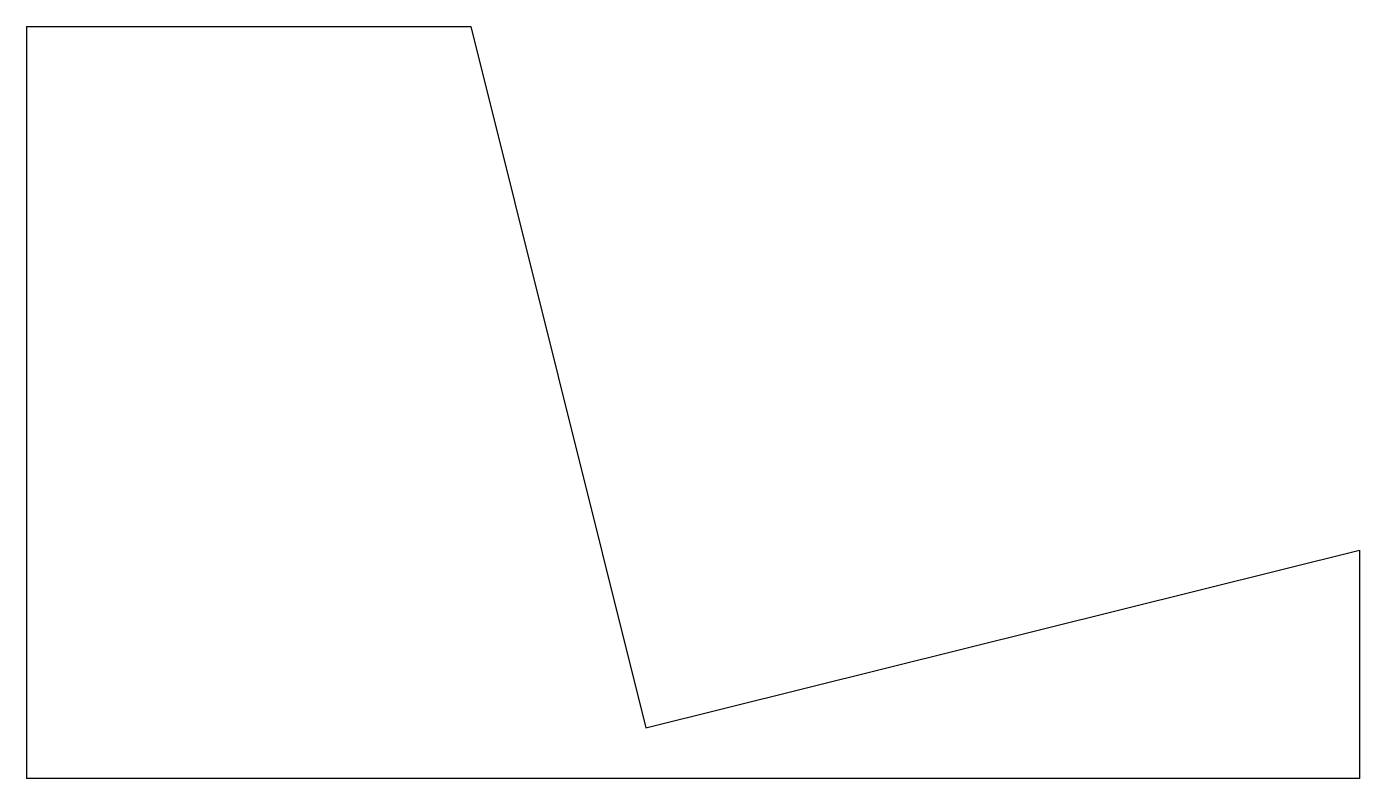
# Model space of a CAD drawing. Header units: millimetres. Extents: x 150 to 345, y -450 to -340.
import ezdxf

# ---------------------------------------------------------------- set-up
doc = ezdxf.new("R2010")
doc.units = ezdxf.units.MM

msp = doc.modelspace()

# ---------------------------------------------------------------- linework, layer by layer
at = {"color": 7, "linetype": 'Continuous', "lineweight": 25}
for p, q in [((150, -340), (150, -450)), ((150, -340), (215.01, -340)), ((215.01, -340), (240.6, -442.62)), ((240.6, -442.62), (345, -416.59)), ((345, -416.59), (345, -450)), ((345, -450), (150, -450))]:
    msp.add_line(p, q, dxfattribs=at)

doc.saveas('drawing.dxf')
